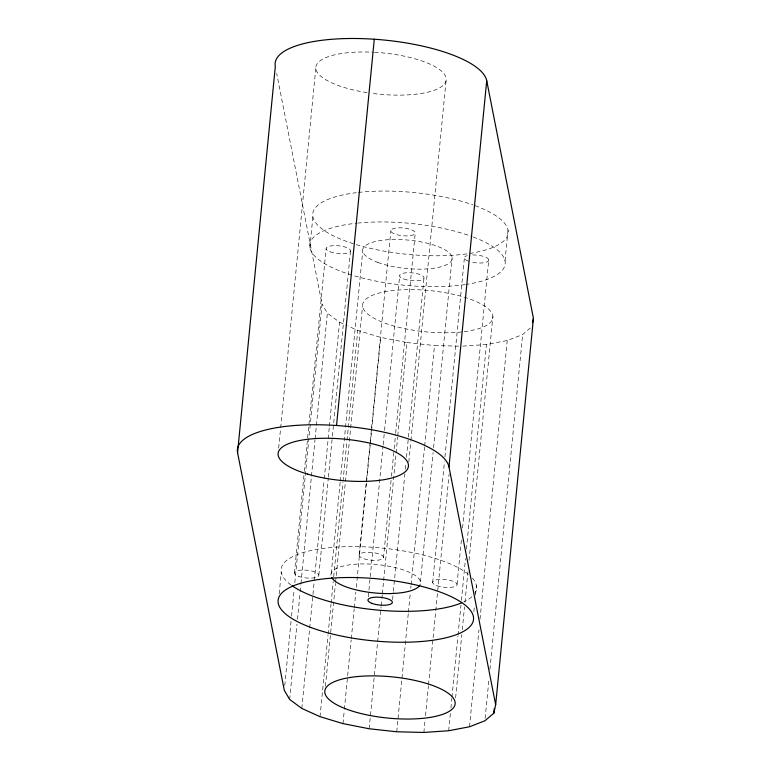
<?xml version="1.0" encoding="UTF-8"?>
<svg xmlns="http://www.w3.org/2000/svg" width="771" height="771" viewBox="0 0 771 771"><rect width="100%" height="100%" fill="white"/><g stroke="black" fill="none" stroke-linecap="round" stroke-linejoin="round"><path stroke-width="0.58" stroke-dasharray="3.85 2.89" d="M278.668 448.134L280.538 429.004M280.663 427.809L315.946 66.653M309.865 247.732L312.881 216.834M279.179 593.776L281.27 572.381M294.416 573.142L304.237 472.575M304.352 471.38L326.114 248.705M284.759 685.535L291.072 620.963M291.534 616.183L294.108 589.873M294.811 582.703L322.027 304.092L276.702 73.476M289.645 699.442L296.999 624.115M297.471 619.325L300.044 593.024M300.16 591.829L300.863 584.649M300.979 583.454L314.992 439.971M315.108 438.766L327.376 313.219L322.027 304.092M301.827 708.433L314.211 581.691M314.327 580.486L324.148 480.044M324.263 478.849L329.284 427.433M329.4 426.238L339.568 322.211L327.376 313.219M318.847 575.041L328.321 478.068M328.436 476.873L332.291 437.359M332.407 436.164L350.545 250.604M340.146 482.357L331.019 575.735A45.007 14.244 5.6 0 1 378.754 564.748A45.007 14.244 5.6 0 1 419.675 585.43M340.262 481.162L345.408 428.483M345.524 427.288L362.717 251.298M320.023 716.673L327.974 635.371M328.089 634.167L331.01 604.281M331.125 603.086L333.226 581.556M333.689 576.775L342.922 482.309M343.037 481.114L346.892 441.658M347.008 440.463L348.184 428.503M348.299 427.307L357.763 330.451L348.126 326.085M325.42 686.277L335.462 583.445M335.578 582.25L362.563 306.02M359.161 554.898L366.418 480.68M366.533 479.475L370.157 442.361M370.273 441.166L371.449 429.196M371.564 428.001L390.858 230.462M342.989 723.612L344.271 710.457M344.386 709.262L351.162 639.911M351.287 638.716L354.207 608.82M354.323 607.625L355.836 592.08M356.308 587.29L366.466 483.263M366.591 482.068L370.205 445.002M370.321 443.807L371.497 431.847M371.612 430.652L380.72 337.38L357.763 330.451M368.297 596.793L383.042 445.937M383.158 444.742L384.44 431.577M384.556 430.382L399.648 275.941M383.515 557.722A12.278 3.884 5.6 0 0 366.177 552.325A12.278 3.884 5.6 0 0 364.326 558.888A12.278 3.884 5.6 0 0 383.515 557.722L391.35 477.509M391.466 476.314L394.039 449.975M394.154 448.78L395.562 434.41M395.677 433.215L415.212 233.285A12.278 3.884 5.6 0 0 397.875 227.879A12.278 3.884 5.6 0 0 396.024 234.451A12.278 3.884 5.6 0 0 415.212 233.285M369.155 728.759L381.067 606.796M381.192 605.601L381.77 599.616M381.886 598.421L382.243 594.836M382.358 593.641L383.524 581.681M383.64 580.486L397.663 436.993M397.778 435.798L406.886 342.536L380.72 337.38M392.574 599.636L393.277 592.446M393.393 591.251L404.862 473.924M405.324 469.134L405.912 463.149M406.5 457.164L424.04 277.589M408.823 461.945L410.808 441.619M410.924 440.424L446.091 80.463M396.737 731.775L408.302 613.398M408.428 612.203L410.297 593.063M410.76 588.283L410.991 585.893M411.107 584.697L424.542 447.19M424.667 445.985L434.478 345.543L461.607 346.227M420.465 581.777L433.1 452.481M433.562 447.691L452.163 257.341M432.666 582.597L444.472 461.684M444.944 456.895L464.364 258.16M423.867 732.45L425.033 720.49M425.505 715.71L428.425 685.814M428.541 684.619L449.098 474.165M457.058 584.245L461.617 537.551M462.552 527.981L488.756 259.808A12.278 3.884 5.6 0 0 469.79 255.143M448.683 730.744L450.437 712.809M450.91 708.019L451.835 698.459M451.96 697.263L457.916 636.277M458.032 635.082L460.952 605.187M461.424 600.407L465.511 558.551M466.445 548.991L486.424 344.512L507.241 340.531L522.642 334.556L531.576 326.991M455.622 697.871L461.81 634.494M462.282 629.705L464.499 606.989M464.971 602.209L468.007 571.118M469.057 560.353L492.891 316.418M505.015 260.906L508.041 229.999M473.866 611.702L474.444 605.755M475.485 595.058L476.42 585.555M469.5 726.764L478.964 629.907M480.015 619.142L507.241 340.531M485.132 718.399L488.997 678.933M489.922 669.373L522.642 334.556M462.783 346.14L486.424 344.512M406.886 342.536L434.478 345.543M339.568 322.211L347.056 325.603M374.475 52.283A65.458 20.711 5.6 0 1 446.168 79.905A65.458 20.711 5.6 0 1 370.581 93.175M367.112 92.655A65.458 20.711 5.6 0 1 315.917 66.836A65.458 20.711 5.6 0 1 373.27 52.216M461.742 331.954A65.458 20.711 5.6 0 1 362.601 306.328A65.458 20.711 5.6 0 1 457.213 295.254A65.458 20.711 5.6 0 1 464.113 331.675M475.061 205.664A98.187 31.071 5.6 0 1 477.943 251.924A98.187 31.071 5.6 0 1 334.094 236.196A98.187 31.071 5.6 0 1 356.289 192.683M358.419 192.432A98.187 31.071 5.6 0 1 473.028 204.932M488.756 259.808A12.278 3.884 5.6 0 1 471.129 262.005M468.479 261.205A12.278 3.884 5.6 0 1 467.38 255.596M471.823 596.783A98.187 31.071 5.6 0 1 463.689 601.929M291.072 585.006A98.187 31.071 5.6 0 1 337.688 547.044A98.187 31.071 5.6 0 1 468.411 574.328M472.344 578.057A98.187 31.071 5.6 0 1 474.705 593.525M473.221 237.005A98.187 31.071 5.6 0 1 466.503 284.374M465.289 284.557A98.187 31.071 5.6 0 1 326.239 264.559A98.187 31.071 5.6 0 1 356.481 223.214M357.58 223.098A98.187 31.071 5.6 0 1 472.045 236.572M436.781 585.642A12.278 3.884 5.6 0 0 456.837 585.247A12.278 3.884 5.6 0 0 440.954 579.387A12.278 3.884 5.6 0 0 436.781 585.642M298.271 576.207A12.278 3.884 5.6 0 0 318.529 576.024A12.278 3.884 5.6 0 0 303.09 570.048A12.278 3.884 5.6 0 0 298.271 576.207M329.969 251.76A12.278 3.884 5.6 0 0 350.227 251.587A12.278 3.884 5.6 0 0 334.787 245.612A12.278 3.884 5.6 0 0 329.969 251.76M403.773 278.986A12.278 3.884 5.6 0 0 423.828 278.582A12.278 3.884 5.6 0 0 407.936 272.722A12.278 3.884 5.6 0 0 403.773 278.986M377.838 262.448A45.007 14.244 5.6 0 0 451.382 260.993A45.007 14.244 5.6 0 0 393.114 239.511A45.007 14.244 5.6 0 0 377.838 262.448"/><path stroke-width="1.16" d="M533.397 318.471L495.666 704.694L493.835 713.223L484.901 720.789L469.5 726.764L448.683 730.744L423.867 732.45L396.737 731.775L369.155 728.759L342.989 723.612L320.023 716.673L301.827 708.433L289.645 699.442L284.297 690.315L237.574 452.693L275.314 66.422A106.379 33.664 5.6 0 1 374.282 39.225A106.379 33.664 5.6 0 1 486.723 80.695L533.426 318.346L532.482 322.731M237.574 452.693A106.379 33.664 5.6 0 1 336.541 425.496L374.282 39.225M495.666 704.694L448.982 466.956L486.723 80.695M493.835 713.223L494.307 708.433M336.541 425.496A106.379 33.664 5.6 0 1 448.982 466.956M461.656 602.826A98.187 31.071 5.6 0 1 374.822 609.794A98.187 31.071 5.6 0 1 292.036 585.7M419.675 585.43A45.007 14.244 5.6 0 1 375.66 593.053A45.007 14.244 5.6 0 1 331.781 577.662M307.513 474.078A65.458 20.711 5.6 0 0 408.36 466.725A65.458 20.711 5.6 0 0 313.97 438.67A65.458 20.711 5.6 0 0 307.513 474.078M345.08 708.588A65.458 20.711 5.6 0 0 453.358 707.894A65.458 20.711 5.6 0 0 371.535 675.878A65.458 20.711 5.6 0 0 345.08 708.588M372.075 603.423A12.278 3.884 5.6 0 0 392.131 603.018A12.278 3.884 5.6 0 0 376.238 597.168A12.278 3.884 5.6 0 0 372.075 603.423M311.224 627.613A98.187 31.071 5.6 0 0 471.679 624.433A98.187 31.071 5.6 0 0 344.56 577.556A98.187 31.071 5.6 0 0 311.224 627.613"/></g></svg>
